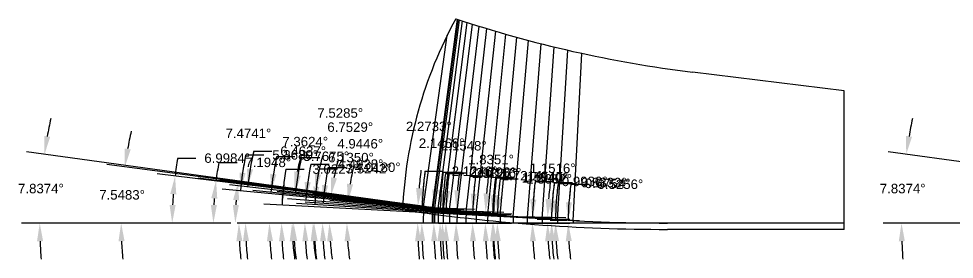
# Model space of a CAD drawing. Header units: inches. Extents: x 113.3 to 164.8, y -27 to 25.4.
# Drawn here: x 120.32 to 129.58, y -22.79 to -20.4 of the extents above; entities that cross this region are included whole.
import ezdxf

# ---------------------------------------------------------------- set-up
doc = ezdxf.new("R2010")
doc.units = ezdxf.units.IN
doc.header["$MEASUREMENT"] = 0
doc.header["$PDMODE"] = 35
doc.layers.get('Defpoints').update_dxf_attribs({"color": 10})
for name, color, linetype, true_color in [('Blade_1', 30, 'Continuous', 0xff7f00), ('Blade_2', 7, 'Continuous', 0xcccc00), ('Blade_3', 7, 'Continuous', 0x00cc00), ('Blade_4', 7, 'Continuous', 0x00cccc), ('Blade_5', 7, 'Continuous', 0x0066cc)]:
    doc.layers.add(name, color=color, linetype=linetype, true_color=true_color)
doc.styles.get("Standard").update_dxf_attribs({"font": 'arial.ttf'})
doc.dimstyles.get("Standard").update_dxf_attribs({"dimtxt": 0.09375, "dimasz": 0.18, "dimexe": 0.18, "dimexo": 0.0625, "dimgap": 0.09, "dimtad": 0, "dimtih": 1, "dimtoh": 1, "dimdec": 4, "dimzin": 0, "dimdsep": 46, "dimtxsty": 'Standard', "dimcen": 0.09, "dimadec": 4, "dimazin": 0, "dimtfac": 1, "dimtdec": 4, "dimtofl": 0, "dimtmove": 0, "dimatfit": 3, "dimfxl": 1, "dimtolj": 1, "dimtzin": 0, "dimarcsym": 0})

# ---------------------------------------------------------------- blocks, each defined once
blk = doc.blocks.new('*D224')
at = {"layer": 'Blade_1', "color": 0, "lineweight": -2, "transparency": 16777216}
for p, q in [((122.9647, -21.8926), (123.1447, -21.8926)), ((125.6819, -22.3961), (122.7467, -22.2411))]:
    blk.add_line(p, q, dxfattribs=at)
for start, end in [(170.81889, 176.97727), (170.82111, 173.89919), (183.07808, 186.15616)]:
    blk.add_arc((126.2727, -22.4273), 3.3509, start, end, dxfattribs=at)
at = {"layer": 'Blade_1', "color": 0, "transparency": 16777216}
for points in [[(122.9707, -22.0735), (122.9109, -22.0688), (122.9265, -22.2506)], [(122.8966, -22.608), (122.9566, -22.6064), (122.9218, -22.4273)]]:
    blk.add_solid(points, dxfattribs=at)
at = {"layer": 'Defpoints', "color": 0, "transparency": 16777216}
for p in [(122.9223, -22.3684), (125.7443, -22.3994), (122.4831, -22.4273), (125.8691, -22.406), (128.4894, -22.4273)]:
    blk.add_point(p, dxfattribs=at)
at = {"layer": 'Blade_1', "color": 0, "transparency": 16777216, "insert": (123.4541, -21.8926), "char_height": 0.09375, "attachment_point": 5}
blk.add_mtext('\\A1;3.0227°', dxfattribs=at)
blk = doc.blocks.new('*D225')
at = {"layer": 'Blade_1', "color": 0, "lineweight": -2, "transparency": 16777216}
for p, q in [((125.7852, -22.0432), (125.9652, -22.0432)), ((125.7442, -22.4021), (125.5782, -22.4006)), ((125.7441, -22.4273), (125.578, -22.4273))]:
    blk.add_line(p, q, dxfattribs=at)
for start, end in [(171.91728, 179.47443), (171.92139, 175.69791), (183.77652, 187.55305)]:
    blk.add_arc((128.4894, -22.4273), 2.7314, start, end, dxfattribs=at)
at = {"layer": 'Blade_1', "color": 0, "transparency": 16777216}
for points in [[(125.7957, -22.2236), (125.7358, -22.2211), (125.7582, -22.4022)], [(125.734, -22.6082), (125.794, -22.6062), (125.758, -22.4273)]]:
    blk.add_solid(points, dxfattribs=at)
at = {"layer": 'Defpoints', "color": 0, "transparency": 16777216}
for p in [(125.7581, -22.4189), (125.8066, -22.4273), (125.8067, -22.4027), (128.4894, -22.4273)]:
    blk.add_point(p, dxfattribs=at)
at = {"layer": 'Blade_1', "color": 0, "transparency": 16777216, "insert": (126.2746, -22.0432), "char_height": 0.09375, "attachment_point": 5}
blk.add_mtext('\\A1;0.5256°', dxfattribs=at)
blk = doc.blocks.new('*D230')
at = {"layer": 'Blade_1', "color": 0, "lineweight": -2, "transparency": 16777216}
for p, q in [((125.0845, -21.9901), (125.2645, -21.9901)), ((125.0222, -22.3483), (124.8775, -22.345)), ((125.0213, -22.4273), (124.8765, -22.4273))]:
    blk.add_line(p, q, dxfattribs=at)
for start, end in [(172.68361, 178.69485), (172.68568, 175.69026), (183.00458, 186.00916)]:
    blk.add_arc((128.4894, -22.4273), 3.4329, start, end, dxfattribs=at)
at = {"layer": 'Blade_1', "color": 0, "transparency": 16777216}
for points in [[(125.0962, -22.1708), (125.0363, -22.1678), (125.0574, -22.3491)], [(125.0313, -22.608), (125.0912, -22.6064), (125.0565, -22.4273)]]:
    blk.add_solid(points, dxfattribs=at)
at = {"layer": 'Defpoints', "color": 0, "transparency": 16777216}
for p in [(125.0566, -22.4012), (125.0847, -22.3497), (125.0838, -22.4273), (128.4894, -22.4273)]:
    blk.add_point(p, dxfattribs=at)
at = {"layer": 'Blade_1', "color": 0, "transparency": 16777216, "insert": (125.5695, -21.9901), "char_height": 0.09375, "attachment_point": 5}
blk.add_mtext('\\A1;1.3052°', dxfattribs=at)
blk = doc.blocks.new('*D231')
at = {"layer": 'Blade_1', "color": 0, "lineweight": -2, "transparency": 16777216}
for p, q in [((122.5674, -21.7521), (122.7474, -21.7521)), ((124.9603, -22.338), (122.3357, -22.0914))]:
    blk.add_line(p, q, dxfattribs=at)
for start, end in [(168.58097, 174.63204), (168.58308, 171.60756), (183.02448, 186.04896)]:
    blk.add_arc((125.9103, -22.4273), 3.4103, start, end, dxfattribs=at)
at = {"layer": 'Blade_1', "color": 0, "transparency": 16777216}
for points in [[(122.5662, -21.9331), (122.5067, -21.9259), (122.5149, -22.1082)], [(122.4747, -22.608), (122.5347, -22.6064), (122.4999, -22.4273)]]:
    blk.add_solid(points, dxfattribs=at)
at = {"layer": 'Defpoints', "color": 0, "transparency": 16777216}
for p in [(122.5016, -22.3208), (125.0225, -22.3439), (125.147, -22.3556), (122.4831, -22.4273), (128.4894, -22.4273)]:
    blk.add_point(p, dxfattribs=at)
at = {"layer": 'Blade_1', "color": 0, "transparency": 16777216, "insert": (123.0569, -21.7521), "char_height": 0.09375, "attachment_point": 5}
blk.add_mtext('\\A1;5.3680°', dxfattribs=at)
blk = doc.blocks.new('*D234')
at = {"layer": 'Blade_1', "color": 0, "lineweight": -2, "transparency": 16777216}
for p, q in [((121.8945, -21.784), (122.0745, -21.784)), ((124.4603, -22.2803), (121.6897, -21.9402)), ((122.4206, -22.4273), (121.6599, -22.4273))]:
    blk.add_line(p, q, dxfattribs=at)
for start, end in [(170.30018, 173.00165), (175.70311, 177.29853)]:
    blk.add_arc((125.6579, -22.4273), 3.818, start, end, dxfattribs=at)
at = {"layer": 'Blade_1', "color": 0, "transparency": 16777216}
for points in [[(121.8207, -22.1383), (121.8805, -22.1442), (121.8683, -21.9621)], [(121.8741, -22.248), (121.8141, -22.2466), (121.8399, -22.4273)]]:
    blk.add_solid(points, dxfattribs=at)
at = {"layer": 'Defpoints', "color": 0, "transparency": 16777216}
for p in [(121.843, -22.2719), (124.5223, -22.2879), (124.6464, -22.3031), (122.4831, -22.4273), (128.4894, -22.4273)]:
    blk.add_point(p, dxfattribs=at)
at = {"layer": 'Blade_1', "color": 0, "transparency": 16777216, "insert": (122.3841, -21.784), "char_height": 0.09375, "attachment_point": 5}
blk.add_mtext('\\A1;6.9984°', dxfattribs=at)
blk = doc.blocks.new('*D235')
at = {"layer": 'Blade_1', "color": 0, "lineweight": -2, "transparency": 16777216}
for p, q in [((124.544, -21.9343), (124.724, -21.9343)), ((124.5219, -22.2934), (124.3357, -22.2871)), ((124.5196, -22.4273), (124.3333, -22.4273))]:
    blk.add_line(p, q, dxfattribs=at)
for start, end in [(172.87784, 178.06726), (172.87917, 175.47322), (182.59404, 185.18809)]:
    blk.add_arc((128.4894, -22.4273), 3.9761, start, end, dxfattribs=at)
at = {"layer": 'Blade_1', "color": 0, "transparency": 16777216}
for points in [[(124.5557, -22.1152), (124.4958, -22.1118), (124.5156, -22.2932)], [(124.4874, -22.6079), (124.5474, -22.6066), (124.5133, -22.4273)]]:
    blk.add_solid(points, dxfattribs=at)
at = {"layer": 'Defpoints', "color": 0, "transparency": 16777216}
for p in [(124.5844, -22.2955), (124.5136, -22.3826), (124.5821, -22.4273), (128.4894, -22.4273)]:
    blk.add_point(p, dxfattribs=at)
at = {"layer": 'Blade_1', "color": 0, "transparency": 16777216, "insert": (125.029, -21.9343), "char_height": 0.09375, "attachment_point": 5}
blk.add_mtext('\\A1;1.9327°', dxfattribs=at)
blk = doc.blocks.new('*D238')
at = {"layer": 'Blade_1', "color": 0, "lineweight": -2, "transparency": 16777216}
for p, q in [((124.3441, -22.2645), (121.1932, -21.847)), ((122.4206, -22.4273), (121.1549, -22.4273))]:
    blk.add_line(p, q, dxfattribs=at)
for start, end in [(167.58404, 170.0179), (182.43385, 184.86771)]:
    blk.add_arc((125.5726, -22.4273), 4.2377, start, end, dxfattribs=at)
at = {"layer": 'Blade_1', "color": 0, "transparency": 16777216}
for points in [[(121.4287, -21.6973), (121.3694, -21.6881), (121.3716, -21.8706)], [(121.3087, -22.6079), (121.3687, -22.6066), (121.3349, -22.4273)]]:
    blk.add_solid(points, dxfattribs=at)
at = {"layer": 'Defpoints', "color": 0, "transparency": 16777216}
for p in [(121.3512, -22.0556), (124.4061, -22.2727), (124.4259, -22.2753), (122.4831, -22.4273), (128.4894, -22.4273)]:
    blk.add_point(p, dxfattribs=at)
at = {"layer": 'Blade_1', "color": 0, "transparency": 16777216, "insert": (121.3441, -22.1483), "char_height": 0.09375, "attachment_point": 5}
blk.add_mtext('\\A1;7.5483°', dxfattribs=at)
blk = doc.blocks.new('*D239')
at = {"layer": 'Blade_1', "color": 0, "lineweight": -2, "transparency": 16777216}
for p, q in [((124.4784, -22.2764), (124.8308, -22.2896)), ((124.4756, -22.4273), (124.8282, -22.4273))]:
    blk.add_line(p, q, dxfattribs=at)
for start, end in [(172.47492, 175.16005), (182.68513, 185.37026)]:
    blk.add_arc((128.4894, -22.4273), 3.8412, start, end, dxfattribs=at)
at = {"layer": 'Blade_1', "color": 0, "transparency": 16777216}
for points in [[(124.6918, -22.105), (124.632, -22.1014), (124.6509, -22.2828)], [(124.6224, -22.6079), (124.6824, -22.6065), (124.6482, -22.4273)]]:
    blk.add_solid(points, dxfattribs=at)
at = {"layer": 'Defpoints', "color": 0, "transparency": 16777216}
for p in [(124.416, -22.274), (124.6485, -22.3791), (124.4131, -22.4273), (128.4894, -22.4273)]:
    blk.add_point(p, dxfattribs=at)
at = {"layer": 'Blade_1', "color": 0, "transparency": 16777216, "insert": (124.7253, -21.6614), "char_height": 0.09375, "attachment_point": 5}
blk.add_mtext('\\A1;2.1548°', dxfattribs=at)
blk = doc.blocks.new('*D242')
at = {"layer": 'Blade_1', "color": 0, "lineweight": -2, "transparency": 16777216}
for p, q in [((124.2557, -22.2522), (120.3977, -21.7211)), ((122.4206, -22.4273), (120.3493, -22.4273))]:
    blk.add_line(p, q, dxfattribs=at)
for start, end in [(168.03582, 170.0992), (182.06339, 184.12678)]:
    blk.add_arc((125.5278, -22.4273), 4.9985, start, end, dxfattribs=at)
at = {"layer": 'Blade_1', "color": 0, "transparency": 16777216}
for points in [[(120.6334, -21.5724), (120.5741, -21.5632), (120.576, -21.7457)], [(120.5026, -22.6078), (120.5626, -22.6067), (120.5293, -22.4273)]]:
    blk.add_solid(points, dxfattribs=at)
at = {"layer": 'Defpoints', "color": 0, "transparency": 16777216}
for p in [(120.5501, -21.9721), (124.3176, -22.2607), (124.3374, -22.2634), (122.4831, -22.4273), (128.4894, -22.4273)]:
    blk.add_point(p, dxfattribs=at)
at = {"layer": 'Blade_1', "color": 0, "transparency": 16777216, "insert": (120.541, -22.0857), "char_height": 0.09375, "attachment_point": 5}
blk.add_mtext('\\A1;7.8374°', dxfattribs=at)
blk = doc.blocks.new('*D243')
at = {"layer": 'Blade_1', "color": 0, "lineweight": -2, "transparency": 16777216}
for p, q in [((124.2651, -22.2596), (124.0922, -22.2527)), ((124.2617, -22.4273), (124.0887, -22.4273))]:
    blk.add_line(p, q, dxfattribs=at)
for start, end in [(172.8393, 175.28299), (182.44369, 184.88738)]:
    blk.add_arc((128.4894, -22.4273), 4.2207, start, end, dxfattribs=at)
at = {"layer": 'Blade_1', "color": 0, "transparency": 16777216}
for points in [[(124.313, -22.082), (124.2531, -22.0784), (124.2721, -22.2599)], [(124.2426, -22.6079), (124.3026, -22.6066), (124.2687, -22.4273)]]:
    blk.add_solid(points, dxfattribs=at)
at = {"layer": 'Defpoints', "color": 0, "transparency": 16777216}
for p in [(124.3275, -22.2621), (124.2691, -22.3715), (124.3242, -22.4273), (128.4894, -22.4273)]:
    blk.add_point(p, dxfattribs=at)
at = {"layer": 'Blade_1', "color": 0, "transparency": 16777216, "insert": (124.379, -21.4691), "char_height": 0.09375, "attachment_point": 5}
blk.add_mtext('\\A1;2.2733°', dxfattribs=at)
blk = doc.blocks.new('*D280')
at = {"layer": 'Blade_2', "color": 0, "lineweight": -2, "transparency": 16777216}
for p, q in [((125.2774, -22.3627), (125.7347, -22.3719)), ((125.2767, -22.4273), (125.7341, -22.4273))]:
    blk.add_line(p, q, dxfattribs=at)
for start, end in [(171.82025, 175.33432), (183.51408, 187.02815)]:
    blk.add_arc((128.4894, -22.4273), 2.9353, start, end, dxfattribs=at)
at = {"layer": 'Blade_2', "color": 0, "transparency": 16777216}
for points in [[(125.5938, -22.19), (125.5339, -22.187), (125.5547, -22.3683)], [(125.5297, -22.6081), (125.5896, -22.6063), (125.5541, -22.4273)]]:
    blk.add_solid(points, dxfattribs=at)
at = {"layer": 'Defpoints', "color": 0, "transparency": 16777216}
for p in [(125.2149, -22.3615), (125.2142, -22.4273), (125.5542, -22.4076), (128.4894, -22.4273)]:
    blk.add_point(p, dxfattribs=at)
at = {"layer": 'Blade_2', "color": 0, "transparency": 16777216, "insert": (125.6048, -21.8843), "char_height": 0.09375, "attachment_point": 5}
blk.add_mtext('\\A1;1.1516°', dxfattribs=at)
blk = doc.blocks.new('*D281')
at = {"layer": 'Blade_2', "color": 0, "lineweight": -2, "transparency": 16777216}
for p, q in [((124.722, -22.3066), (125.1202, -22.3193)), ((124.7201, -22.4273), (125.1185, -22.4273))]:
    blk.add_line(p, q, dxfattribs=at)
for start, end in [(172.35547, 175.26017), (182.9047, 185.80939)]:
    blk.add_arc((128.4894, -22.4273), 3.5509, start, end, dxfattribs=at)
at = {"layer": 'Blade_2', "color": 0, "transparency": 16777216}
for points in [[(124.9806, -22.1356), (124.9207, -22.1321), (124.9403, -22.3136)], [(124.9131, -22.608), (124.9731, -22.6065), (124.9385, -22.4273)]]:
    blk.add_solid(points, dxfattribs=at)
at = {"layer": 'Defpoints', "color": 0, "transparency": 16777216}
for p in [(124.6596, -22.3046), (124.9387, -22.3894), (124.6576, -22.4273), (128.4894, -22.4273)]:
    blk.add_point(p, dxfattribs=at)
at = {"layer": 'Blade_2', "color": 0, "transparency": 16777216, "insert": (124.9947, -21.7978), "char_height": 0.09375, "attachment_point": 5}
blk.add_mtext('\\A1;1.8351°', dxfattribs=at)
blk = doc.blocks.new('*D282')
at = {"layer": 'Blade_2', "color": 0, "lineweight": -2, "transparency": 16777216}
for p, q in [((124.4845, -22.2771), (124.6113, -22.2819)), ((124.4817, -22.4273), (124.6086, -22.4273))]:
    blk.add_line(p, q, dxfattribs=at)
for start, end in [(172.77344, 175.31335), (182.5399, 185.07981)]:
    blk.add_arc((128.4894, -22.4273), 4.0608, start, end, dxfattribs=at)
at = {"layer": 'Blade_2', "color": 0, "transparency": 16777216}
for points in [[(124.4721, -22.0973), (124.4122, -22.0937), (124.4315, -22.2752)], [(124.4026, -22.6079), (124.4626, -22.6066), (124.4286, -22.4273)]]:
    blk.add_solid(points, dxfattribs=at)
at = {"layer": 'Defpoints', "color": 0, "transparency": 16777216}
for p in [(124.422, -22.2748), (124.4289, -22.3766), (124.4192, -22.4273), (128.4894, -22.4273)]:
    blk.add_point(p, dxfattribs=at)
at = {"layer": 'Blade_2', "color": 0, "transparency": 16777216, "insert": (124.5065, -21.6358), "char_height": 0.09375, "attachment_point": 5}
blk.add_mtext('\\A1;2.1468°', dxfattribs=at)
blk = doc.blocks.new('*D283')
at = {"layer": 'Blade_2', "color": 0, "lineweight": -2, "transparency": 16777216}
blk.add_line((125.1227, -22.3535), (123.3982, -22.2043), dxfattribs=at)
for start, end in [(166.48474, 170.77006), (184.28532, 188.57064)]:
    blk.add_arc((125.9757, -22.4273), 2.4072, start, end, dxfattribs=at)
at = {"layer": 'Blade_2', "color": 0, "transparency": 16777216}
for points in [[(123.6295, -22.0449), (123.5699, -22.0375), (123.5775, -22.2198)], [(123.5453, -22.6083), (123.6052, -22.606), (123.5685, -22.4273)]]:
    blk.add_solid(points, dxfattribs=at)
at = {"layer": 'Defpoints', "color": 0, "transparency": 16777216}
for p in [(123.5695, -22.358), (125.185, -22.3589), (125.2448, -22.364), (122.4831, -22.4273), (128.4894, -22.4273)]:
    blk.add_point(p, dxfattribs=at)
at = {"layer": 'Blade_2', "color": 0, "transparency": 16777216, "insert": (123.7005, -21.6413), "char_height": 0.09375, "attachment_point": 5}
blk.add_mtext('\\A1;4.9446°', dxfattribs=at)
blk = doc.blocks.new('*D284')
at = {"layer": 'Blade_2', "color": 0, "lineweight": -2, "transparency": 16777216}
blk.add_line((124.5677, -22.2937), (123.233, -22.1357), dxfattribs=at)
for start, end in [(164.27692, 168.76198), (184.48507, 188.97013)]:
    blk.add_arc((125.6959, -22.4273), 2.3, start, end, dxfattribs=at)
at = {"layer": 'Blade_2', "color": 0, "transparency": 16777216}
for points in [[(123.4696, -21.9837), (123.4103, -21.9743), (123.4118, -22.1568)], [(123.3729, -22.6083), (123.4329, -22.606), (123.3958, -22.4273)]]:
    blk.add_solid(points, dxfattribs=at)
at = {"layer": 'Defpoints', "color": 0, "transparency": 16777216}
for p in [(124.6298, -22.301), (124.6894, -22.3081), (123.3976, -22.3369), (122.4831, -22.4273), (128.4894, -22.4273)]:
    blk.add_point(p, dxfattribs=at)
at = {"layer": 'Blade_2', "color": 0, "transparency": 16777216, "insert": (123.6015, -21.4765), "char_height": 0.09375, "attachment_point": 5}
blk.add_mtext('\\A1;6.7529°', dxfattribs=at)
blk = doc.blocks.new('*D285')
at = {"layer": 'Blade_2', "color": 0, "lineweight": -2, "transparency": 16777216}
blk.add_line((124.3303, -22.2627), (123.0749, -22.0968), dxfattribs=at)
for start, end in [(163.66432, 168.06793), (184.40361, 188.80723)]:
    blk.add_arc((125.5757, -22.4273), 2.3426, start, end, dxfattribs=at)
at = {"layer": 'Blade_2', "color": 0, "transparency": 16777216}
for points in [[(123.3133, -21.948), (123.2542, -21.9379), (123.2533, -22.1204)], [(123.2101, -22.6083), (123.27, -22.606), (123.2331, -22.4273)]]:
    blk.add_solid(points, dxfattribs=at)
at = {"layer": 'Defpoints', "color": 0, "transparency": 16777216}
for p in [(124.3923, -22.2709), (124.4518, -22.2787), (123.2354, -22.3247), (122.4831, -22.4273), (128.4894, -22.4273)]:
    blk.add_point(p, dxfattribs=at)
at = {"layer": 'Blade_2', "color": 0, "transparency": 16777216, "insert": (123.5026, -21.3365), "char_height": 0.09375, "attachment_point": 5}
blk.add_mtext('\\A1;7.5285°', dxfattribs=at)
blk = doc.blocks.new('*D286')
at = {"layer": 'Blade_3', "color": 0, "lineweight": -2, "transparency": 16777216}
for p, q in [((125.4321, -22.0148), (125.6121, -22.0148)), ((125.4164, -22.374), (125.5848, -22.3769)), ((125.4159, -22.4273), (125.5844, -22.4273))]:
    blk.add_line(p, q, dxfattribs=at)
for start, end in [(172.3172, 179.00696), (172.32005, 175.66351), (183.34346, 186.68691)]:
    blk.add_arc((128.4894, -22.4273), 3.085, start, end, dxfattribs=at)
at = {"layer": 'Blade_3', "color": 0, "transparency": 16777216}
for points in [[(125.4432, -22.1954), (125.3832, -22.1926), (125.4048, -22.3738)], [(125.3796, -22.6081), (125.4396, -22.6063), (125.4044, -22.4273)]]:
    blk.add_solid(points, dxfattribs=at)
at = {"layer": 'Defpoints', "color": 0, "transparency": 16777216}
for p in [(125.3539, -22.3729), (125.3534, -22.4273), (125.4044, -22.4095), (128.4894, -22.4273)]:
    blk.add_point(p, dxfattribs=at)
at = {"layer": 'Blade_3', "color": 0, "transparency": 16777216, "insert": (125.9215, -22.0148), "char_height": 0.09375, "attachment_point": 5}
blk.add_mtext('\\A1;0.9930°', dxfattribs=at)
blk = doc.blocks.new('*D287')
at = {"layer": 'Blade_3', "color": 0, "lineweight": -2, "transparency": 16777216}
for p, q in [((124.8421, -21.9579), (125.0221, -21.9579)), ((124.8107, -22.3167), (124.9936, -22.3222)), ((124.8091, -22.4273), (124.992, -22.4273))]:
    blk.add_line(p, q, dxfattribs=at)
for start, end in [(172.66739, 178.2786), (172.66908, 175.47384), (182.80476, 185.60952)]:
    blk.add_arc((128.4894, -22.4273), 3.6774, start, end, dxfattribs=at)
at = {"layer": 'Blade_3', "color": 0, "transparency": 16777216}
for points in [[(124.8534, -22.1387), (124.7935, -22.1354), (124.8137, -22.3168)], [(124.7864, -22.608), (124.8464, -22.6065), (124.812, -22.4273)]]:
    blk.add_solid(points, dxfattribs=at)
at = {"layer": 'Defpoints', "color": 0, "transparency": 16777216}
for p in [(124.7483, -22.3148), (124.8122, -22.3904), (124.7466, -22.4273), (128.4894, -22.4273)]:
    blk.add_point(p, dxfattribs=at)
at = {"layer": 'Blade_3', "color": 0, "transparency": 16777216, "insert": (125.3271, -21.9579), "char_height": 0.09375, "attachment_point": 5}
blk.add_mtext('\\A1;1.7214°', dxfattribs=at)
blk = doc.blocks.new('*D288')
at = {"layer": 'Blade_3', "color": 0, "lineweight": -2, "transparency": 16777216}
for p, q in [((124.3412, -21.9135), (124.5212, -21.9135)), ((124.3762, -22.2747), (124.1325, -22.2656)), ((124.3734, -22.4273), (124.1295, -22.4273))]:
    blk.add_line(p, q, dxfattribs=at)
for start, end in [(172.93923, 177.8754), (172.94037, 175.40789), (182.46751, 184.93502)]:
    blk.add_arc((128.4894, -22.4273), 4.1799, start, end, dxfattribs=at)
at = {"layer": 'Blade_3', "color": 0, "transparency": 16777216}
for points in [[(124.3529, -22.0944), (124.293, -22.0909), (124.3124, -22.2723)], [(124.2834, -22.6079), (124.3434, -22.6066), (124.3095, -22.4273)]]:
    blk.add_solid(points, dxfattribs=at)
at = {"layer": 'Defpoints', "color": 0, "transparency": 16777216}
for p in [(124.4387, -22.277), (124.3098, -22.3756), (124.4359, -22.4273), (128.4894, -22.4273)]:
    blk.add_point(p, dxfattribs=at)
at = {"layer": 'Blade_3', "color": 0, "transparency": 16777216, "insert": (124.8314, -21.9135), "char_height": 0.09375, "attachment_point": 5}
blk.add_mtext('\\A1;2.1246°', dxfattribs=at)
blk = doc.blocks.new('*D289')
at = {"layer": 'Blade_3', "color": 0, "lineweight": -2, "transparency": 16777216}
for p, q in [((123.2115, -21.8442), (123.3915, -21.8442)), ((125.2617, -22.3657), (122.9816, -22.1865))]:
    blk.add_line(p, q, dxfattribs=at)
for start, end in [(168.37386, 175.50723), (168.37732, 171.94228), (183.56496, 187.12992)]:
    blk.add_arc((126.0456, -22.4273), 2.8934, start, end, dxfattribs=at)
at = {"layer": 'Blade_3', "color": 0, "transparency": 16777216}
for points in [[(123.2106, -22.025), (123.1509, -22.0184), (123.1611, -22.2006)], [(123.1278, -22.6081), (123.1878, -22.6063), (123.1522, -22.4273)]]:
    blk.add_solid(points, dxfattribs=at)
at = {"layer": 'Defpoints', "color": 0, "transparency": 16777216}
for p in [(123.1532, -22.3517), (125.324, -22.3706), (125.3838, -22.3753), (122.4831, -22.4273), (128.4894, -22.4273)]:
    blk.add_point(p, dxfattribs=at)
at = {"layer": 'Blade_3', "color": 0, "transparency": 16777216, "insert": (123.7028, -21.8442), "char_height": 0.09375, "attachment_point": 5}
blk.add_mtext('\\A1;4.4928°', dxfattribs=at)
blk = doc.blocks.new('*D290')
at = {"layer": 'Blade_3', "color": 0, "lineweight": -2, "transparency": 16777216}
for p, q in [((122.6461, -21.715), (122.8261, -21.715)), ((124.6564, -22.3044), (122.4065, -22.0495))]:
    blk.add_line(p, q, dxfattribs=at)
for start, end in [(167.0372, 173.53627), (167.03981, 170.28804), (183.24823, 186.49646)]:
    blk.add_arc((125.7407, -22.4273), 3.1755, start, end, dxfattribs=at)
at = {"layer": 'Blade_3', "color": 0, "transparency": 16777216}
for points in [[(122.6404, -21.8958), (122.581, -21.8874), (122.5854, -22.0698)], [(122.5403, -22.6081), (122.6003, -22.6064), (122.5652, -22.4273)]]:
    blk.add_solid(points, dxfattribs=at)
at = {"layer": 'Defpoints', "color": 0, "transparency": 16777216}
for p in [(122.5675, -22.3079), (124.7185, -22.3115), (124.7781, -22.3182), (122.4831, -22.4273), (128.4894, -22.4273)]:
    blk.add_point(p, dxfattribs=at)
at = {"layer": 'Blade_3', "color": 0, "transparency": 16777216, "insert": (123.1358, -21.715), "char_height": 0.09375, "attachment_point": 5}
blk.add_mtext('\\A1;6.4637°', dxfattribs=at)
blk = doc.blocks.new('*D291')
at = {"layer": 'Blade_3', "color": 0, "lineweight": -2, "transparency": 16777216}
for p, q in [((124.347, -22.265), (122.3125, -21.9981)), ((122.4206, -22.4273), (122.2845, -22.4273))]:
    blk.add_line(p, q, dxfattribs=at)
blk.add_arc((125.5841, -22.4273), 3.1197, 175.83225, 176.69368, dxfattribs=at)
at = {"layer": 'Blade_3', "color": 0, "transparency": 16777216}
for points in [[(122.4429, -22.1975), (122.5026, -22.2036), (122.491, -22.0215)], [(122.4996, -22.2482), (122.4397, -22.2465), (122.4645, -22.4273)]]:
    blk.add_solid(points, dxfattribs=at)
at = {"layer": 'Defpoints', "color": 0, "transparency": 16777216}
for p in [(122.4674, -22.2917), (124.4089, -22.2731), (124.4684, -22.2809), (122.4831, -22.4273), (128.4894, -22.4273)]:
    blk.add_point(p, dxfattribs=at)
at = {"layer": 'Blade_3', "color": 0, "transparency": 16777216, "insert": (122.594, -21.5376), "char_height": 0.09375, "attachment_point": 5}
blk.add_mtext('\\A1;7.4741°', dxfattribs=at)
blk = doc.blocks.new('*D292')
at = {"layer": 'Blade_4', "color": 0, "lineweight": -2, "transparency": 16777216}
for p, q in [((123.3824, -21.8749), (123.5624, -21.8749)), ((125.4078, -22.3773), (123.1545, -22.219))]:
    blk.add_line(p, q, dxfattribs=at)
for start, end in [(168.5885, 175.98201), (168.59235, 172.28718), (183.69483, 187.38966)]:
    blk.add_arc((126.119, -22.4273), 2.7917, start, end, dxfattribs=at)
at = {"layer": 'Blade_4', "color": 0, "transparency": 16777216}
for points in [[(123.3823, -22.0557), (123.3227, -22.0495), (123.3341, -22.2317)], [(123.3031, -22.6081), (123.363, -22.6062), (123.3272, -22.4273)]]:
    blk.add_solid(points, dxfattribs=at)
at = {"layer": 'Defpoints', "color": 0, "transparency": 16777216}
for p in [(123.328, -22.362), (125.4701, -22.3817), (125.53, -22.3859), (122.4831, -22.4273), (128.4894, -22.4273)]:
    blk.add_point(p, dxfattribs=at)
at = {"layer": 'Blade_4', "color": 0, "transparency": 16777216, "insert": (123.8737, -21.8749), "char_height": 0.09375, "attachment_point": 5}
blk.add_mtext('\\A1;4.0180°', dxfattribs=at)
blk = doc.blocks.new('*D293')
at = {"layer": 'Blade_4', "color": 0, "lineweight": -2, "transparency": 16777216}
for p, q in [((123.1191, -21.7787), (123.2991, -21.7787)), ((124.7572, -22.3161), (122.8783, -22.1141))]:
    blk.add_line(p, q, dxfattribs=at)
for start, end in [(166.35914, 173.86499), (166.36317, 170.11408), (183.75091, 187.50182)]:
    blk.add_arc((125.7916, -22.4273), 2.75, start, end, dxfattribs=at)
at = {"layer": 'Blade_4', "color": 0, "transparency": 16777216}
for points in [[(123.1121, -21.9593), (123.0527, -21.951), (123.0573, -22.1334)], [(123.0175, -22.6082), (123.0774, -22.6062), (123.0415, -22.4273)]]:
    blk.add_solid(points, dxfattribs=at)
at = {"layer": 'Defpoints', "color": 0, "transparency": 16777216}
for p in [(123.0433, -22.3291), (124.8193, -22.3228), (124.879, -22.3292), (122.4831, -22.4273), (128.4894, -22.4273)]:
    blk.add_point(p, dxfattribs=at)
at = {"layer": 'Blade_4', "color": 0, "transparency": 16777216, "insert": (123.6088, -21.7787), "char_height": 0.09375, "attachment_point": 5}
blk.add_mtext('\\A1;6.1350°', dxfattribs=at)
blk = doc.blocks.new('*D294')
at = {"layer": 'Blade_4', "color": 0, "lineweight": -2, "transparency": 16777216}
blk.add_line((124.3811, -22.2696), (122.8691, -22.0742), dxfattribs=at)
for start, end in [(164.6258, 168.6317), (184.0059, 188.0118)]:
    blk.add_arc((125.6015, -22.4273), 2.575, start, end, dxfattribs=at)
at = {"layer": 'Blade_4', "color": 0, "transparency": 16777216}
for points in [[(123.1065, -21.9246), (123.0473, -21.9148), (123.0476, -22.0973)], [(123.0027, -22.6082), (123.0627, -22.6061), (123.0264, -22.4273)]]:
    blk.add_solid(points, dxfattribs=at)
at = {"layer": 'Defpoints', "color": 0, "transparency": 16777216}
for p in [(124.4431, -22.2776), (124.5026, -22.2853), (123.0288, -22.317), (122.4831, -22.4273), (128.4894, -22.4273)]:
    blk.add_point(p, dxfattribs=at)
at = {"layer": 'Blade_4', "color": 0, "transparency": 16777216, "insert": (123.1562, -21.6202), "char_height": 0.09375, "attachment_point": 5}
blk.add_mtext('\\A1;7.3624°', dxfattribs=at)
blk = doc.blocks.new('*D295')
at = {"layer": 'Blade_4', "color": 0, "lineweight": -2, "transparency": 16777216}
for p, q in [((125.6209, -22.0262), (125.8009, -22.0262)), ((125.5626, -22.3847), (125.7733, -22.3878)), ((125.5623, -22.4273), (125.773, -22.4273))]:
    blk.add_line(p, q, dxfattribs=at)
for start, end in [(172.04092, 179.16681), (172.04437, 175.60559), (183.56122, 187.12244)]:
    blk.add_arc((128.4894, -22.4273), 2.8965, start, end, dxfattribs=at)
at = {"layer": 'Blade_4', "color": 0, "transparency": 16777216}
for points in [[(125.6315, -22.2067), (125.5715, -22.204), (125.5933, -22.3852)], [(125.5686, -22.6081), (125.6286, -22.6063), (125.593, -22.4273)]]:
    blk.add_solid(points, dxfattribs=at)
at = {"layer": 'Defpoints', "color": 0, "transparency": 16777216}
for p in [(125.5001, -22.3838), (125.4998, -22.4273), (125.593, -22.4132), (128.4894, -22.4273)]:
    blk.add_point(p, dxfattribs=at)
at = {"layer": 'Blade_4', "color": 0, "transparency": 16777216, "insert": (126.1103, -22.0262), "char_height": 0.09375, "attachment_point": 5}
blk.add_mtext('\\A1;0.8332°', dxfattribs=at)
blk = doc.blocks.new('*D296')
at = {"layer": 'Blade_4', "color": 0, "lineweight": -2, "transparency": 16777216}
for p, q in [((125.0481, -21.9719), (125.2281, -21.9719)), ((124.9116, -22.3277), (125.1994, -22.3357)), ((124.9102, -22.4273), (125.1981, -22.4273))]:
    blk.add_line(p, q, dxfattribs=at)
for start, end in [(172.46142, 178.40603), (172.46342, 175.43473), (182.9713, 185.9426)]:
    blk.add_arc((128.4894, -22.4273), 3.4713, start, end, dxfattribs=at)
at = {"layer": 'Blade_4', "color": 0, "transparency": 16777216}
for points in [[(125.0591, -22.1526), (124.9991, -22.1494), (125.0194, -22.3307)], [(124.9928, -22.608), (125.0527, -22.6064), (125.0181, -22.4273)]]:
    blk.add_solid(points, dxfattribs=at)
at = {"layer": 'Defpoints', "color": 0, "transparency": 16777216}
for p in [(124.8491, -22.326), (125.0182, -22.3951), (124.8477, -22.4273), (128.4894, -22.4273)]:
    blk.add_point(p, dxfattribs=at)
at = {"layer": 'Blade_4', "color": 0, "transparency": 16777216, "insert": (125.5331, -21.9719), "char_height": 0.09375, "attachment_point": 5}
blk.add_mtext('\\A1;1.5940°', dxfattribs=at)
blk = doc.blocks.new('*D297')
at = {"layer": 'Blade_4', "color": 0, "lineweight": -2, "transparency": 16777216}
for p, q in [((124.5214, -21.9233), (124.7014, -21.9233)), ((124.5353, -22.2837), (124.6721, -22.2887)), ((124.5327, -22.4273), (124.6696, -22.4273))]:
    blk.add_line(p, q, dxfattribs=at)
for start, end in [(172.76219, 177.92074), (172.7635, 175.34212), (182.57862, 185.15724)]:
    blk.add_arc((128.4894, -22.4273), 3.9999, start, end, dxfattribs=at)
at = {"layer": 'Blade_4', "color": 0, "transparency": 16777216}
for points in [[(124.5327, -22.1042), (124.4728, -22.1007), (124.4922, -22.2822)], [(124.4636, -22.6079), (124.5236, -22.6066), (124.4896, -22.4273)]]:
    blk.add_solid(points, dxfattribs=at)
at = {"layer": 'Defpoints', "color": 0, "transparency": 16777216}
for p in [(124.4729, -22.2815), (124.4899, -22.3789), (124.4702, -22.4273), (128.4894, -22.4273)]:
    blk.add_point(p, dxfattribs=at)
at = {"layer": 'Blade_4', "color": 0, "transparency": 16777216, "insert": (125.0116, -21.9233), "char_height": 0.09375, "attachment_point": 5}
blk.add_mtext('\\A1;2.0793°', dxfattribs=at)
blk = doc.blocks.new('*D298')
at = {"layer": 'Blade_5', "color": 0, "lineweight": -2, "transparency": 16777216}
for p, q in [((123.294, -21.8886), (123.474, -21.8886)), ((125.5598, -22.3881), (123.0703, -22.2348))]:
    blk.add_line(p, q, dxfattribs=at)
for start, end in [(169.4815, 176.47579), (169.48476, 172.98028), (183.49552, 186.99103)]:
    blk.add_arc((126.1953, -22.4273), 2.9509, start, end, dxfattribs=at)
at = {"layer": 'Blade_5', "color": 0, "transparency": 16777216}
for points in [[(123.2964, -22.0694), (123.2367, -22.0639), (123.25, -22.2459)], [(123.2199, -22.6081), (123.2799, -22.6063), (123.2444, -22.4273)]]:
    blk.add_solid(points, dxfattribs=at)
at = {"layer": 'Defpoints', "color": 0, "transparency": 16777216}
for p in [(123.245, -22.3668), (125.6222, -22.392), (125.6821, -22.3957), (122.4831, -22.4273), (128.4894, -22.4273)]:
    blk.add_point(p, dxfattribs=at)
at = {"layer": 'Blade_5', "color": 0, "transparency": 16777216, "insert": (123.7834, -21.8886), "char_height": 0.09375, "attachment_point": 5}
blk.add_mtext('\\A1;3.5242°', dxfattribs=at)
blk = doc.blocks.new('*D299')
at = {"layer": 'Blade_5', "color": 0, "lineweight": -2, "transparency": 16777216}
for p, q in [((122.8747, -21.7657), (123.0547, -21.7657)), ((124.8699, -22.3284), (122.6383, -22.103))]:
    blk.add_line(p, q, dxfattribs=at)
for start, end in [(167.45785, 174.23245), (167.46082, 170.84663), (183.38582, 186.77164)]:
    blk.add_arc((125.8484, -22.4273), 3.0465, start, end, dxfattribs=at)
at = {"layer": 'Blade_5', "color": 0, "transparency": 16777216}
for points in [[(122.8705, -21.9465), (122.811, -21.9388), (122.8174, -22.1211)], [(122.7773, -22.6081), (122.8373, -22.6063), (122.802, -22.4273)]]:
    blk.add_solid(points, dxfattribs=at)
at = {"layer": 'Defpoints', "color": 0, "transparency": 16777216}
for p in [(122.8037, -22.3251), (124.9321, -22.3347), (124.9918, -22.3408), (122.4831, -22.4273), (128.4894, -22.4273)]:
    blk.add_point(p, dxfattribs=at)
at = {"layer": 'Blade_5', "color": 0, "transparency": 16777216, "insert": (123.3641, -21.7657), "char_height": 0.09375, "attachment_point": 5}
blk.add_mtext('\\A1;5.7675°', dxfattribs=at)
blk = doc.blocks.new('*D300')
at = {"layer": 'Blade_5', "color": 0, "lineweight": -2, "transparency": 16777216}
for p, q in [((122.3013, -21.826), (122.4813, -21.826)), ((124.4324, -22.2764), (122.0954, -21.9814)), ((122.4206, -22.4273), (122.0674, -22.4273))]:
    blk.add_line(p, q, dxfattribs=at)
for start, end in [(169.75359, 172.80516), (175.85673, 176.94843)]:
    blk.add_arc((125.6274, -22.4273), 3.38, start, end, dxfattribs=at)
at = {"layer": 'Blade_5', "color": 0, "transparency": 16777216}
for points in [[(122.2264, -22.1801), (122.2861, -22.186), (122.274, -22.0039)], [(122.2822, -22.2481), (122.2222, -22.2465), (122.2474, -22.4273)]]:
    blk.add_solid(points, dxfattribs=at)
at = {"layer": 'Defpoints', "color": 0, "transparency": 16777216}
for p in [(122.2503, -22.2858), (124.4944, -22.2842), (124.5539, -22.2918), (122.4831, -22.4273), (128.4894, -22.4273)]:
    blk.add_point(p, dxfattribs=at)
at = {"layer": 'Blade_5', "color": 0, "transparency": 16777216, "insert": (122.7903, -21.826), "char_height": 0.09375, "attachment_point": 5}
blk.add_mtext('\\A1;7.1948°', dxfattribs=at)
blk = doc.blocks.new('*D301')
at = {"layer": 'Blade_5', "color": 0, "lineweight": -2, "transparency": 16777216}
for p, q in [((125.6592, -22.0346), (125.8392, -22.0346)), ((125.5897, -22.3931), (125.4523, -22.3915)), ((125.5895, -22.4273), (125.4521, -22.4273))]:
    blk.add_line(p, q, dxfattribs=at)
for start, end in [(172.10102, 179.32457), (172.10461, 175.71459), (183.60998, 187.21996)]:
    blk.add_arc((128.4894, -22.4273), 2.8573, start, end, dxfattribs=at)
at = {"layer": 'Blade_5', "color": 0, "transparency": 16777216}
for points in [[(125.67, -22.2151), (125.6101, -22.2125), (125.6323, -22.3936)], [(125.6078, -22.6081), (125.6677, -22.6062), (125.6321, -22.4273)]]:
    blk.add_solid(points, dxfattribs=at)
at = {"layer": 'Defpoints', "color": 0, "transparency": 16777216}
for p in [(125.6522, -22.3938), (125.6321, -22.416), (125.652, -22.4273), (128.4894, -22.4273)]:
    blk.add_point(p, dxfattribs=at)
at = {"layer": 'Blade_5', "color": 0, "transparency": 16777216, "insert": (126.1486, -22.0346), "char_height": 0.09375, "attachment_point": 5}
blk.add_mtext('\\A1;0.6754°', dxfattribs=at)
blk = doc.blocks.new('*D302')
at = {"layer": 'Blade_5', "color": 0, "lineweight": -2, "transparency": 16777216}
for p, q in [((125.0384, -21.98), (125.2184, -21.98)), ((125.0244, -22.3393), (125.1906, -22.3435)), ((125.0233, -22.4273), (125.1896, -22.4273))]:
    blk.add_line(p, q, dxfattribs=at)
for start, end in [(172.61592, 178.54597), (172.61791, 175.58194), (182.96403, 185.92806)]:
    blk.add_arc((128.4894, -22.4273), 3.4799, start, end, dxfattribs=at)
at = {"layer": 'Blade_5', "color": 0, "transparency": 16777216}
for points in [[(125.0499, -22.1607), (124.99, -22.1577), (125.0107, -22.339)], [(124.9842, -22.608), (125.0442, -22.6064), (125.0096, -22.4273)]]:
    blk.add_solid(points, dxfattribs=at)
at = {"layer": 'Defpoints', "color": 0, "transparency": 16777216}
for p in [(124.962, -22.3377), (125.0097, -22.3978), (124.9608, -22.4273), (128.4894, -22.4273)]:
    blk.add_point(p, dxfattribs=at)
at = {"layer": 'Blade_5', "color": 0, "transparency": 16777216, "insert": (125.5234, -21.98), "char_height": 0.09375, "attachment_point": 5}
blk.add_mtext('\\A1;1.4540°', dxfattribs=at)
blk = doc.blocks.new('*D303')
at = {"layer": 'Blade_5', "color": 0, "lineweight": -2, "transparency": 16777216}
for p, q in [((124.5785, -21.9301), (124.7585, -21.9301)), ((124.5866, -22.2902), (124.7293, -22.2952)), ((124.5842, -22.4273), (124.727, -22.4273))]:
    blk.add_line(p, q, dxfattribs=at)
for start, end in [(172.75464, 177.98843), (172.75601, 175.37222), (182.61621, 185.23242)]:
    blk.add_arc((128.4894, -22.4273), 3.9424, start, end, dxfattribs=at)
at = {"layer": 'Blade_5', "color": 0, "transparency": 16777216}
for points in [[(124.5898, -22.1109), (124.5299, -22.1075), (124.5495, -22.2889)], [(124.5211, -22.6079), (124.5811, -22.6065), (124.547, -22.4273)]]:
    blk.add_solid(points, dxfattribs=at)
at = {"layer": 'Defpoints', "color": 0, "transparency": 16777216}
for p in [(124.5242, -22.288), (124.5473, -22.3811), (124.5217, -22.4273), (128.4894, -22.4273)]:
    blk.add_point(p, dxfattribs=at)
at = {"layer": 'Blade_5', "color": 0, "transparency": 16777216, "insert": (125.0687, -21.9301), "char_height": 0.09375, "attachment_point": 5}
blk.add_mtext('\\A1;2.0116°', dxfattribs=at)
blk = doc.blocks.new('*D370')
at = {"layer": 'Blade_1', "color": 0, "lineweight": -2, "transparency": 16777216}
for p, q in [((132.7824, -22.2522), (128.9244, -21.7211)), ((130.9474, -22.4273), (128.8761, -22.4273))]:
    blk.add_line(p, q, dxfattribs=at)
for start, end in [(168.03582, 170.0992), (182.06339, 184.12678)]:
    blk.add_arc((134.0545, -22.4273), 4.9985, start, end, dxfattribs=at)
at = {"layer": 'Blade_1', "color": 0, "transparency": 16777216}
for points in [[(129.1601, -21.5724), (129.1009, -21.5632), (129.1028, -21.7457)], [(129.0293, -22.6078), (129.0893, -22.6067), (129.0561, -22.4273)]]:
    blk.add_solid(points, dxfattribs=at)
at = {"layer": 'Defpoints', "color": 0, "transparency": 16777216}
for p in [(129.0768, -21.9721), (132.8443, -22.2607), (132.8641, -22.2634), (131.0099, -22.4273), (137.0162, -22.4273)]:
    blk.add_point(p, dxfattribs=at)
at = {"layer": 'Blade_1', "color": 0, "transparency": 16777216, "insert": (129.0677, -22.0857), "char_height": 0.09375, "attachment_point": 5}
blk.add_mtext('\\A1;7.8374°', dxfattribs=at)

msp = doc.modelspace()

# ---------------------------------------------------------------- linework, layer by layer
for p, q in [((128.48942, -21.11478), (126.98942, -20.9306)), ((128.48942, -22.42728), (128.48942, -21.11478)), ((128.48942, -22.48978), (126.73942, -22.48978)), ((128.48942, -22.48978), (128.48942, -22.42728))]:
    msp.add_line(p, q)
at = {"color": 1}
msp.add_line((128.48942, -22.42728), (122.48313, -22.42728), dxfattribs=at)
for centre, radius, start, end in [((128.48942, -22.48978), 4.375, 151.472963, 177.451577), ((128.45186, -9.02005), 12, 251.50697, 263), ((126.73942, -4.73978), 17.75, 261.509608, 270), ((126.73942, -4.73978), 17.6875, 261.509608, 270)]:
    msp.add_arc(centre, radius, start, end)
at = {"layer": 'Blade_1'}
for p, q in [((124.41597, -22.27401), (124.66346, -20.40635)), ((124.58436, -22.2955), (124.81039, -20.45419)), ((124.32751, -22.26206), (124.56132, -20.56348)), ((125.08473, -22.34971), (125.25053, -20.58515)), ((125.80672, -22.40267), (125.89429, -20.74433)), ((124.33742, -22.26342), (124.31761, -22.26069)), ((124.42589, -22.27532), (124.40606, -22.27269)), ((124.6464, -22.30311), (124.52233, -22.28788)), ((125.14696, -22.35555), (125.0225, -22.34386)), ((125.86914, -22.40596), (125.74431, -22.39937))]:
    msp.add_line(p, q, dxfattribs=at)
for radius, start in [(4.16519, 177.726679), (4.07633, 177.845179), (3.90728, 178.067261), (3.40558, 178.694846), (2.68281, 179.474434)]:
    msp.add_arc((128.48942, -22.42728), radius, start, 180, dxfattribs=at)
at = {"layer": 'Blade_2'}
for p, q in [((124.42203, -22.27481), (124.66873, -20.40811)), ((124.65958, -22.30457), (124.87622, -20.47495)), ((125.21489, -22.36145), (125.36586, -20.61645)), ((124.45177, -22.27874), (124.39229, -22.27088)), ((124.68937, -22.3081), (124.62979, -22.30104)), ((125.24478, -22.36404), (125.185, -22.35887))]:
    msp.add_line(p, q, dxfattribs=at)
for radius, start in [(4.07025, 177.853249), (3.83181, 178.164865), (3.2752, 178.848399)]:
    msp.add_arc((128.48942, -22.42728), radius, start, 180, dxfattribs=at)
at = {"layer": 'Blade_3'}
for p, q in [((124.43868, -22.277), (124.68323, -20.41292)), ((124.74827, -22.31484), (124.954, -20.49894)), ((125.35391, -22.37293), (125.48939, -20.64862)), ((124.46842, -22.2809), (124.40893, -22.2731)), ((124.77808, -22.31822), (124.71846, -22.31147)), ((125.324, -22.37058), (125.38381, -22.37528))]:
    msp.add_line(p, q, dxfattribs=at)
for radius, start in [(4.05353, 177.875396), (3.74284, 178.278597), (3.13599, 179.006962)]:
    msp.add_arc((128.48942, -22.42728), radius, start, 180, dxfattribs=at)
at = {"layer": 'Blade_4'}
for p, q in [((124.47286, -22.28145), (124.71303, -20.42273)), ((124.84913, -22.32598), (125.04265, -20.52558)), ((125.50007, -22.3838), (125.61967, -20.68104)), ((124.50262, -22.2853), (124.44311, -22.27761)), ((124.87896, -22.32918), (124.8193, -22.32277)), ((125.47014, -22.3817), (125.52999, -22.3859))]:
    msp.add_line(p, q, dxfattribs=at)
for radius, start in [(4.01921, 177.920737), (3.6417, 178.406028), (2.98967, 179.16681)]:
    msp.add_arc((128.48942, -22.42728), radius, start, 180, dxfattribs=at)
at = {"layer": 'Blade_5'}
for p, q in [((124.52417, -22.288), (124.7578, -20.43731)), ((124.96196, -22.33774), (125.14207, -20.55457)), ((125.65217, -22.39383), (125.75567, -20.71323)), ((124.55394, -22.29176), (124.49441, -22.28425)), ((124.99181, -22.34075), (124.93211, -22.33472)), ((125.68211, -22.39567), (125.62223, -22.39198))]:
    msp.add_line(p, q, dxfattribs=at)
for radius, start in [(3.9677, 177.988426), (3.5286, 178.54597), (2.83745, 179.324568)]:
    msp.add_arc((128.48942, -22.42728), radius, start, 180, dxfattribs=at)

# ---------------------------------------------------------------- dimensions: what is measured, and where the dimension line sits
at = {"layer": 'Blade_1'}
for base, line1, line2, picture, middle in [((120.55010285, -21.97208479), ((128.48942401, -22.42727625), (122.48312854, -22.42727625)), ((124.337421, -22.26342135), (124.31760782, -22.2606941)), '*D242', (120.54101979, -22.08567549)), ((129.07682915, -21.97208479), ((137.01615031, -22.42727625), (131.00985484, -22.42727625)), ((132.8641473, -22.26342135), (132.84433412, -22.2606941)), '*D370', (129.06774608, -22.08567549)), ((121.351245898, -22.0555634936), ((128.4894240106, -22.4272762458), (122.4831285417, -22.4272762458)), ((124.4258882452, -22.2753203922), (124.4060615535, -22.2726931706)), '*D238', (121.3441024126, -22.1483347693)), ((121.8430329, -22.2718703), ((128.489424, -22.4272762), (122.4831285, -22.4272762)), ((124.6463985, -22.3031133), (124.5223298, -22.2878832)), '*D234', (122.3841176, -21.7839961)), ((122.5016019, -22.3207908), ((128.489424, -22.4272762), (122.4831285, -22.4272762)), ((125.1469557, -22.3555535), (125.0225039, -22.3438595)), '*D231', (123.0568555, -21.7520913)), ((122.922319, -22.3683511), ((128.489424, -22.4272762), (122.4831285, -22.4272762)), ((125.8691377, -22.4059633), (125.7443116, -22.3993718)), '*D224', (123.454109, -21.8926132))]:
    dim = msp.add_angular_dim_2l(base=base, line1=line1, line2=line2, dimstyle='Standard', dxfattribs=at)
    dim.commit()
    dim.dimension.update_dxf_attribs({"geometry": picture, "text_midpoint": middle})
for base, p1, p2, picture, middle in [((124.26912, -22.37146), (124.32751, -22.26206), (124.32424, -22.42728), '*D243', (124.37896, -21.46906)), ((124.6485, -22.37912), (124.41597, -22.27401), (124.41309, -22.42728), '*D239', (124.72533, -21.66138))]:
    dim = msp.add_angular_dim_3p(base=base, center=(128.48942, -22.42728), p1=p1, p2=p2, dimstyle='Standard', dxfattribs=at)
    dim.commit()
    dim.dimension.update_dxf_attribs({"geometry": picture, "text_midpoint": middle, "dimtype": 165})
for base, center, p1, p2, picture, middle in [((124.513597, -22.382569), (128.489424, -22.427276), (124.584364, -22.295498), (124.582141, -22.427276), '*D235', (125.029023, -21.934301)), ((125.05662, -22.40121), (128.48942, -22.42728), (125.08473, -22.34971), (125.08385, -22.42728), '*D230', (125.56947, -21.9901)), ((125.75806, -22.41892), (128.48942, -22.42728), (125.80672, -22.40267), (125.80661, -22.42728), '*D225', (126.27459, -22.04324))]:
    dim = msp.add_angular_dim_3p(base=base, center=center, p1=p1, p2=p2, dimstyle='Standard', dxfattribs=at)
    dim.commit()
    dim.dimension.update_dxf_attribs({"geometry": picture, "text_midpoint": middle})
at = {"layer": 'Blade_2'}
for base, line1, line2, picture, middle in [((123.23538775, -22.32470726), ((128.48942401, -22.42727625), (122.48312854, -22.42727625)), ((124.45177396, -22.27873897), (124.39229116, -22.27087786)), '*D285', (123.50261189, -21.33645349)), ((123.3976068, -22.3369373), ((128.489424, -22.4272762), (122.4831285, -22.4272762)), ((124.6893691, -22.3080952), (124.6297854, -22.3010399)), '*D284', (123.6015375, -21.4765129)), ((123.5695252, -22.35803859), ((128.48942401, -22.42727625), (122.48312854, -22.42727625)), ((125.24477706, -22.36403756), (125.18500035, -22.35886599)), '*D283', (123.70046294, -21.6412886))]:
    dim = msp.add_angular_dim_2l(base=base, line1=line1, line2=line2, dimstyle='Standard', dxfattribs=at)
    dim.commit()
    dim.dimension.update_dxf_attribs({"geometry": picture, "text_midpoint": middle, "dimtype": 162})
for base, center, p1, p2, picture, middle in [((124.42892, -22.37656), (128.48942, -22.42728), (124.42203, -22.27481), (124.41918, -22.42728), '*D282', (124.50648, -21.63583)), ((124.938706, -22.389366), (128.489424, -22.427276), (124.659577, -22.304568), (124.657612, -22.427276), '*D281', (124.994738, -21.797826)), ((125.554194, -22.407611), (128.489424, -22.427276), (125.214889, -22.361452), (125.214227, -22.427276), '*D280', (125.604779, -21.884333))]:
    dim = msp.add_angular_dim_3p(base=base, center=center, p1=p1, p2=p2, dimstyle='Standard', dxfattribs=at)
    dim.commit()
    dim.dimension.update_dxf_attribs({"geometry": picture, "text_midpoint": middle, "dimtype": 165})
at = {"layer": 'Blade_3'}
dim = msp.add_angular_dim_2l(base=(122.467406, -22.2916676), line1=((128.489424, -22.4272762), (122.4831285, -22.4272762)), line2=((124.4684244, -22.2809027), (124.4089342, -22.273098)), dimstyle='Standard', dxfattribs=at)
dim.commit()
dim.dimension.update_dxf_attribs({"geometry": '*D291', "text_midpoint": (122.5939949, -21.5376394), "dimtype": 162})
for base, line1, line2, picture, middle in [((122.56745963, -22.30789311), ((128.48942401, -22.42727625), (122.48312854, -22.42727625)), ((124.7780777, -22.31821977), (124.7184591, -22.31146532)), '*D290', (123.13580499, -21.7149626)), ((123.1531721, -22.3516572), ((128.489424, -22.4272762), (122.4831285, -22.4272762)), ((125.3239973, -22.3705767), (125.383813, -22.3752767)), '*D289', (123.7028441, -21.8441814))]:
    dim = msp.add_angular_dim_2l(base=base, line1=line1, line2=line2, dimstyle='Standard', dxfattribs=at)
    dim.commit()
    dim.dimension.update_dxf_attribs({"geometry": picture, "text_midpoint": middle})
for base, center, p1, p2, picture, middle in [((124.309808, -22.375612), (128.489424, -22.427276), (124.438679, -22.277), (124.435893, -22.427276), '*D288', (124.831398, -21.91347)), ((124.812192, -22.390449), (128.489424, -22.427276), (124.748268, -22.314843), (124.746579, -22.427276), '*D287', (125.32708, -21.957931)), ((125.40443, -22.40945), (128.48942, -22.42728), (125.35391, -22.37293), (125.35343, -22.42728), '*D286', (125.92149, -22.01484))]:
    dim = msp.add_angular_dim_3p(base=base, center=center, p1=p1, p2=p2, dimstyle='Standard', dxfattribs=at)
    dim.commit()
    dim.dimension.update_dxf_attribs({"geometry": picture, "text_midpoint": middle})
at = {"layer": 'Blade_4'}
dim = msp.add_angular_dim_2l(base=(123.0287782, -22.31701424), line1=((128.48942401, -22.42727625), (122.48312854, -22.42727625)), line2=((124.5026171, -22.28529565), (124.44311178, -22.27760697)), dimstyle='Standard', dxfattribs=at)
dim.commit()
dim.dimension.update_dxf_attribs({"geometry": '*D294', "text_midpoint": (123.1561513, -21.62023662), "dimtype": 162})
for base, line2, picture, middle in [((123.0432963, -22.3291433), ((124.8789612, -22.3291831), (124.8193048, -22.3227708)), '*D293', (123.608781, -21.7787249)), ((123.3280017, -22.3620232), ((125.4701414, -22.3817001), (125.529994, -22.3859043)), '*D292', (123.873725, -21.8749183))]:
    dim = msp.add_angular_dim_2l(base=base, line1=((128.489424, -22.4272762), (122.4831285, -22.4272762)), line2=line2, dimstyle='Standard', dxfattribs=at)
    dim.commit()
    dim.dimension.update_dxf_attribs({"geometry": picture, "text_midpoint": middle})
for base, center, p1, p2, picture, middle in [((124.48986, -22.37889), (128.48942, -22.42728), (124.47286, -22.28145), (124.47022, -22.42728), '*D297', (125.01165, -21.92334)), ((125.01823, -22.39509), (128.48942, -22.42728), (124.84913, -22.32598), (124.84772, -22.42728), '*D296', (125.53309, -21.97186)), ((125.593007, -22.413236), (128.489424, -22.427276), (125.500068, -22.383802), (125.499752, -22.427276), '*D295', (126.110284, -22.026217))]:
    dim = msp.add_angular_dim_3p(base=base, center=center, p1=p1, p2=p2, dimstyle='Standard', dxfattribs=at)
    dim.commit()
    dim.dimension.update_dxf_attribs({"geometry": picture, "text_midpoint": middle})
at = {"layer": 'Blade_5'}
for base, line1, line2, picture, middle in [((122.8036966, -22.325074), ((128.489424, -22.4272762), (122.4831285, -22.4272762)), ((124.9918061, -22.3407531), (124.9321098, -22.3347236)), '*D299', (123.3640915, -21.7657153)), ((122.25033158, -22.28583586), ((128.48942401, -22.42727625), (122.48312854, -22.42727625)), ((124.5539369, -22.29176195), (124.49440934, -22.28424732)), '*D300', (122.79030361, -21.82602667)), ((123.2450253, -22.3667786), ((128.489424, -22.4272762), (122.4831285, -22.4272762)), ((125.6821123, -22.3956718), (125.6222258, -22.3919836)), '*D298', (123.7833704, -21.8885849))]:
    dim = msp.add_angular_dim_2l(base=base, line1=line1, line2=line2, dimstyle='Standard', dxfattribs=at)
    dim.commit()
    dim.dimension.update_dxf_attribs({"geometry": picture, "text_midpoint": middle})
for base, p1, p2, picture, middle in [((124.547297, -22.38114), (124.524173, -22.288005), (124.521728, -22.427276), '*D303', (125.068716, -21.930067)), ((125.009697, -22.39784), (124.961958, -22.337738), (124.960822, -22.427276), '*D302', (125.52343, -21.980046)), ((125.632105, -22.416048), (125.652169, -22.393828), (125.651972, -22.427276), '*D301', (126.148605, -22.034601))]:
    dim = msp.add_angular_dim_3p(base=base, center=(128.489424, -22.427276), p1=p1, p2=p2, dimstyle='Standard', dxfattribs=at)
    dim.commit()
    dim.dimension.update_dxf_attribs({"geometry": picture, "text_midpoint": middle})

doc.saveas('drawing.dxf')
